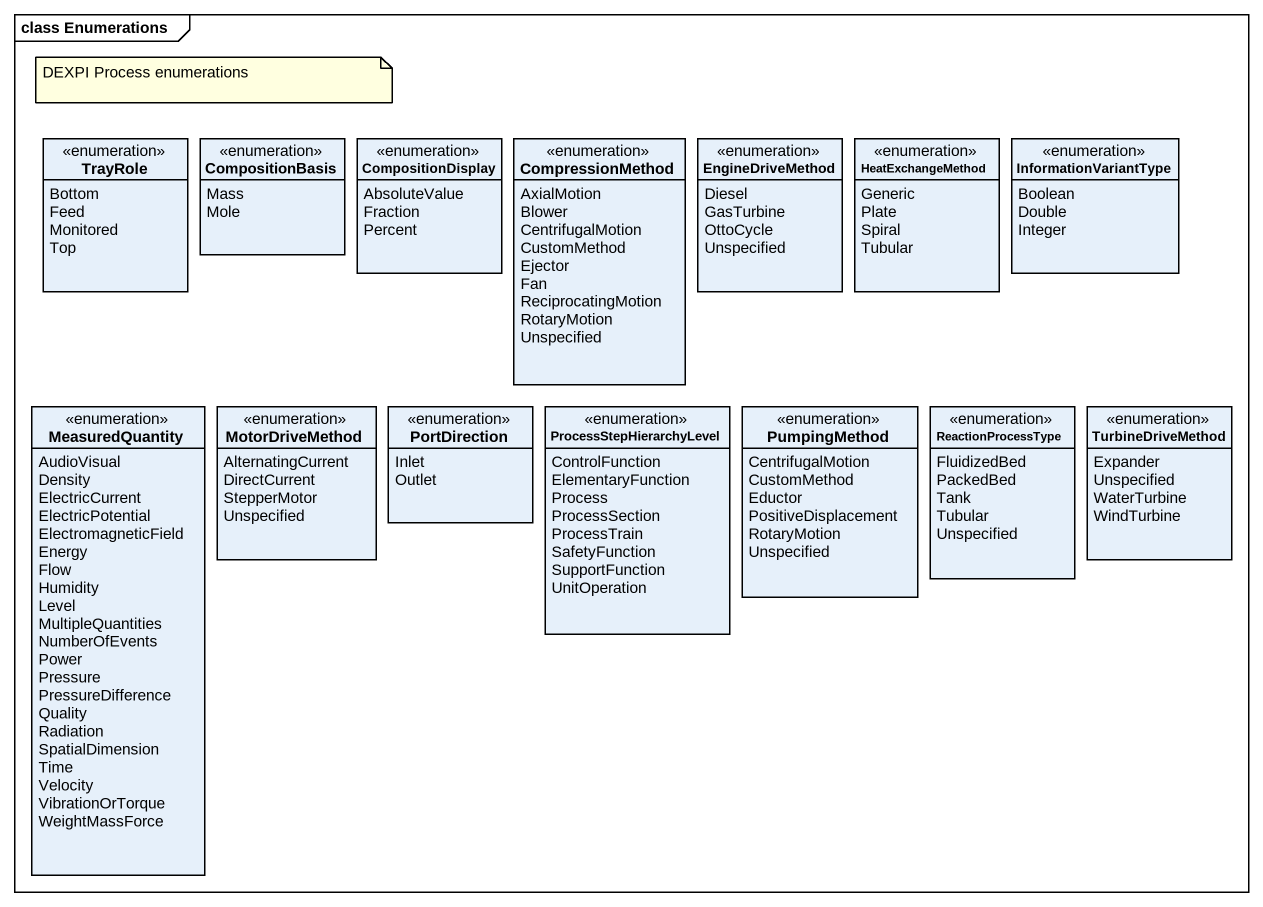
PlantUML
@startuml
mainframe class Enumerations
hide circle
hide empty members
enum TrayRole {
  Bottom
  Feed
  Monitored
  Top
}
enum CompositionBasis {
  Mass
  Mole
}
enum CompositionDisplay {
  AbsoluteValue
  Fraction
  Percent
}
enum CompressionMethod {
  AxialMotion
  Blower
  CentrifugalMotion
  CustomMethod
  Ejector
  Fan
  ReciprocatingMotion
  RotaryMotion
  Unspecified
}
enum EngineDriveMethod {
  Diesel
  GasTurbine
  OttoCycle
  Unspecified
}
enum HeatExchangeMethod {
  Generic
  Plate
  Spiral
  Tubular
}
enum InformationVariantType {
  Boolean
  Double
  Integer
}
enum MeasuredQuantity {
  AudioVisual
  Density
  ElectricCurrent
  ElectricPotential
  ElectromagneticField
  Energy
  Flow
  Humidity
  Level
  MultipleQuantities
  NumberOfEvents
  Power
  Pressure
  PressureDifference
  Quality
  Radiation
  SpatialDimension
  Time
  Velocity
  VibrationOrTorque
  WeightMassForce
}
enum MotorDriveMethod {
  AlternatingCurrent
  DirectCurrent
  StepperMotor
  Unspecified
}
enum PortDirection {
  Inlet
  Outlet
}
enum ProcessStepHierarchyLevel {
  ControlFunction
  ElementaryFunction
  Process
  ProcessSection
  ProcessTrain
  SafetyFunction
  SupportFunction
  UnitOperation
}
enum PumpingMethod {
  CentrifugalMotion
  CustomMethod
  Eductor
  PositiveDisplacement
  RotaryMotion
  Unspecified
}
enum ReactionProcessType {
  FluidizedBed
  PackedBed
  Tank
  Tubular
  Unspecified
}
enum TurbineDriveMethod {
  Expander
  Unspecified
  WaterTurbine
  WindTurbine
}
note as N1
  DEXPI Process enumerations
end note
@enduml
